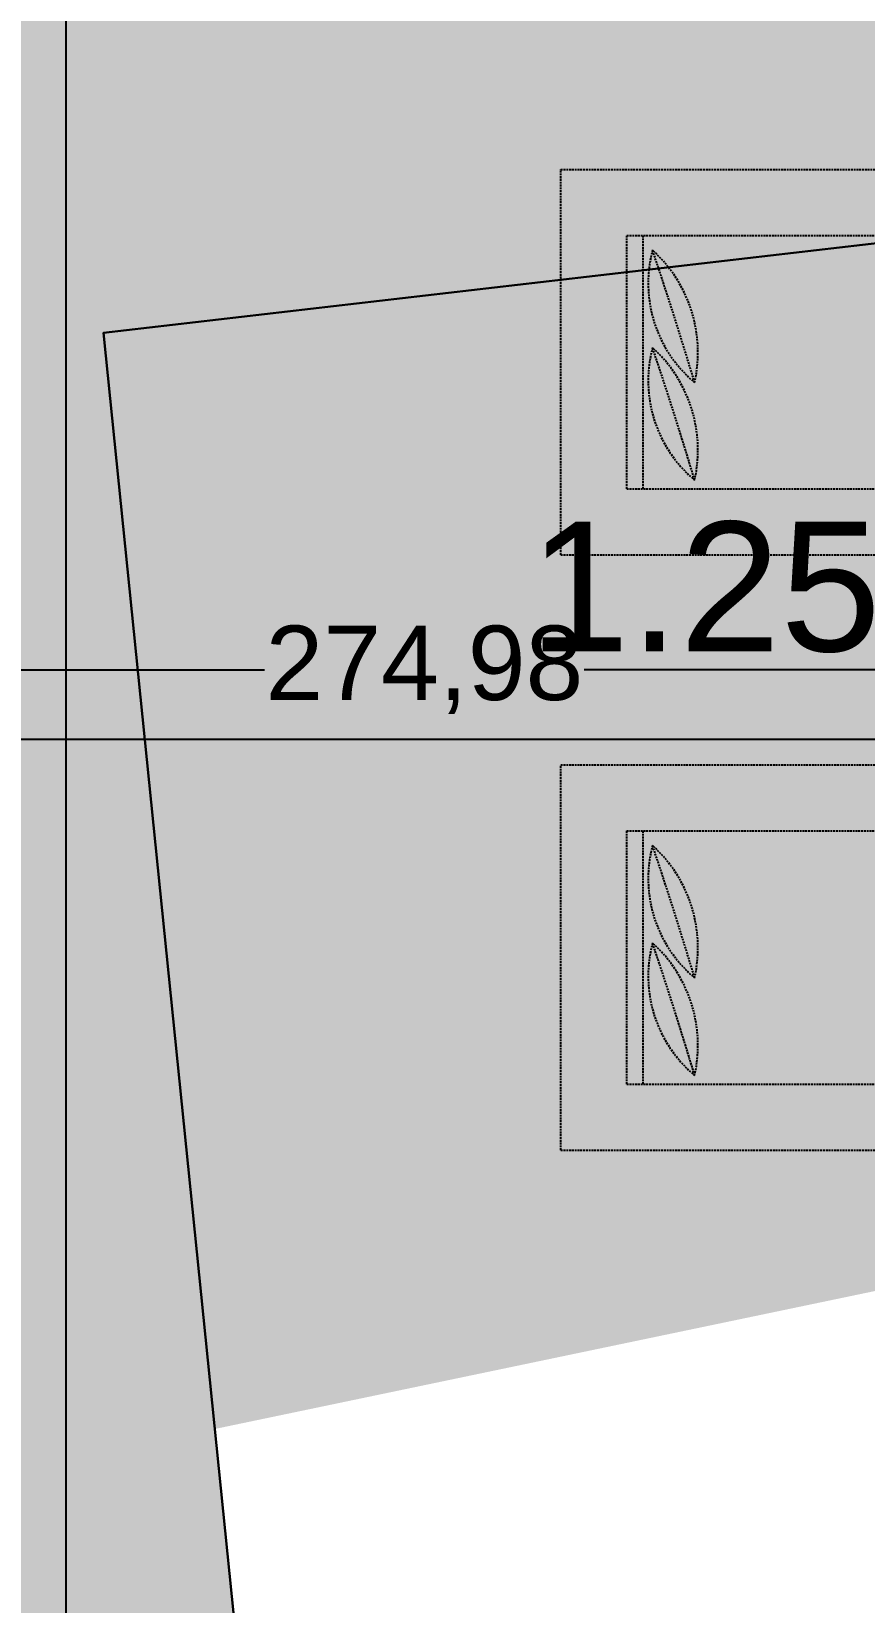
# Model space of a CAD drawing. Extents: x -2975 to 7327, y -1166 to 1029.
# Drawn here: x 570.5 to 682.5, y -385.6 to -174.5 of the extents above; entities that cross this region are included whole.
import ezdxf

# ---------------------------------------------------------------- set-up
doc = ezdxf.new("R2010")
doc.units = 0
doc.header["$PDMODE"] = 34
doc.linetypes.add('XR-Mince$0$Anchor Stor (Ground Floor Plan ) Xref$2$Retail Building ( Ground Floor ) Xref$0$HIDDEN', pattern=[0.375, 0.25, -0.125])
for name, color, linetype in [('E-TEXT-LIGHTING', 7, 'Continuous'), ('M-EXHAUST', 1, 'Continuous'), ('M-FIRE FIGHTING-1.5 INCH', 1, 'Continuous'), ('M-FIRE FIGHTING-2 INCH', 1, 'Continuous'), ('XR-Mince$0$ceiling', 149, 'Continuous'), ('XR-Mince$0$fur dashed', 15, 'XR-Mince$0$Anchor Stor (Ground Floor Plan ) Xref$2$Retail Building ( Ground Floor ) Xref$0$HIDDEN')]:
    doc.layers.add(name, color=color, linetype=linetype)
doc.styles.get("Standard").update_dxf_attribs({"font": 'arial.ttf'})
doc.dimstyles.new('ISO-25', dxfattribs={"dimtxt": 10, "dimasz": 2.5, "dimexe": 1.25, "dimexo": 0.625, "dimtad": 0, "dimtxsty": 'Standard', "dimcen": 2.5, "dimadec": 0, "dimazin": 0, "dimtfac": 1, "dimtix": 1, "dimtmove": 0, "dimatfit": 3, "dimfxl": 1, "dimarcsym": 0})

# ---------------------------------------------------------------- blocks, each defined once
blk = doc.blocks.new('XR-Mince$0$fur')
at = {"layer": 'XR-Mince$0$fur dashed', "extrusion": (-6.47408e-06, -7.92846e-22, 1)}
for p, q in [((-12928.06, -21284.49, 0), (-12876.3, -21284.49, 0)), ((-12928.06, -21336.26, 0), (-12928.06, -21284.49, 0)), ((-12928.06, -21284.49, 0), (-12876.3, -21284.49, 0)), ((-12928.06, -21336.26, 0), (-12928.06, -21284.49, 0)), ((-12919.19, -21327.38, 0), (-12919.19, -21293.37, 0)), ((-12919.19, -21293.37, 0), (-12876.3, -21293.37, 0)), ((-12919.19, -21327.38, 0), (-12919.19, -21293.37, 0)), ((-12919.19, -21293.37, 0), (-12876.3, -21293.37, 0)), ((-12916.97, -21327.38, 0), (-12916.97, -21293.37, 0)), ((-12916.97, -21327.38, 0), (-12916.97, -21293.37, 0)), ((-12919.19, -21327.38, 0), (-12876.3, -21327.38, 0)), ((-12919.19, -21327.38, 0), (-12876.3, -21327.38, 0)), ((-12928.06, -21336.26, 0), (-12876.3, -21336.26, 0)), ((-12928.06, -21336.26, 0), (-12876.3, -21336.26, 0)), ((-12928.06, -21364.49, 0), (-12876.3, -21364.49, 0)), ((-12928.06, -21416.26, 0), (-12928.06, -21364.49, 0)), ((-12928.06, -21364.49, 0), (-12876.3, -21364.49, 0)), ((-12928.06, -21416.26, 0), (-12928.06, -21364.49, 0)), ((-12919.19, -21407.38, 0), (-12919.19, -21373.37, 0)), ((-12919.19, -21373.37, 0), (-12876.3, -21373.37, 0)), ((-12919.19, -21407.38, 0), (-12919.19, -21373.37, 0)), ((-12919.19, -21373.37, 0), (-12876.3, -21373.37, 0)), ((-12916.97, -21407.38, 0), (-12916.97, -21373.37, 0)), ((-12916.97, -21407.38, 0), (-12916.97, -21373.37, 0)), ((-12919.19, -21407.38, 0), (-12876.3, -21407.38, 0)), ((-12919.19, -21407.38, 0), (-12876.3, -21407.38, 0)), ((-12928.06, -21416.26, 0), (-12876.3, -21416.26, 0)), ((-12928.06, -21416.26, 0), (-12876.3, -21416.26, 0))]:
    blk.add_line(p, q, dxfattribs=at)
for centre, radius, start, end in [((-12898.92, -21299.77, 0.08), 17.39, 165.1858, 230.1289), ((-12898.92, -21299.77, 0.08), 17.39, 165.1858, 230.1289), ((-12928.1, -21309.06, 0.08), 18.48, 347.3045, 48.0103), ((-13413.61, -21463.61, 0.08), 525.55, 16.6393, 18.6755), ((-12928.1, -21309.06, 0.08), 18.48, 347.3045, 48.0103), ((-13413.61, -21463.61, 0.08), 525.55, 16.6393, 18.6755), ((-12898.92, -21312.88, 0.08), 17.39, 165.1858, 230.1289), ((-12898.92, -21312.88, 0.08), 17.39, 165.1858, 230.1289), ((-12928.1, -21322.17, 0.08), 18.48, 347.3045, 48.0103), ((-13413.61, -21476.72, 0.08), 525.55, 16.6393, 18.6755), ((-12928.1, -21322.17, 0.08), 18.48, 347.3045, 48.0103), ((-13413.61, -21476.72, 0.08), 525.55, 16.6393, 18.6755), ((-12898.92, -21379.77, 0.08), 17.39, 165.1858, 230.1289), ((-12898.92, -21379.77, 0.08), 17.39, 165.1858, 230.1289), ((-12928.1, -21389.06, 0.08), 18.48, 347.3045, 48.0103), ((-13413.61, -21543.61, 0.08), 525.55, 16.6393, 18.6755), ((-12928.1, -21389.06, 0.08), 18.48, 347.3045, 48.0103), ((-13413.61, -21543.61, 0.08), 525.55, 16.6393, 18.6755), ((-12898.92, -21392.88, 0.08), 17.39, 165.1858, 230.1289), ((-12898.92, -21392.88, 0.08), 17.39, 165.1858, 230.1289), ((-12928.1, -21402.17, 0.08), 18.48, 347.3045, 48.0103), ((-13413.61, -21556.72, 0.08), 525.55, 16.6393, 18.6755), ((-12928.1, -21402.17, 0.08), 18.48, 347.3045, 48.0103), ((-13413.61, -21556.72, 0.08), 525.55, 16.6393, 18.6755)]:
    blk.add_arc(centre, radius, start, end, dxfattribs=at)
blk = doc.blocks.new('XR-Mince$0$ceiling')
at = {"layer": 'XR-Mince$0$ceiling'}
h = blk.add_hatch(dxfattribs=at)
h.set_pattern_fill('CIRC', color=256, scale=10, pattern_type=2)
h.set_pattern_definition([(0, (4, 5000), (10, 10), [2, -8]), (90, (0, 5004), (-10, 10), [2, -8]), (45, (8, 5001), (-7.8e-06, 10.0000078), [1.4142136, -12.727922]), (45, (1, 5008), (-7.8e-06, 10.0000078), [1.4142136, -12.727922]), (135, (2, 5001), (-10.0000078, -7.8e-06), [1.4142136, -12.727922]), (135, (9, 5008), (-10.0000078, -7.8e-06), [1.4142136, -12.727922]), (63.434949, (0, 5006), (4e-09, 10), [2.236068, -20.124612]), (63.434949, (9, 5002), (4e-09, 10), [2.236068, -20.124619]), (153.434949, (4, 5000), (-10, 4e-09), [2.236068, -20.124619]), (153.434949, (8, 5009), (-10, 4e-09), [2.236068, -20.124619]), (206.565051, (4, 5000), (-10, -4e-09), [2.236068, -20.124612]), (206.565051, (8, 5001), (-10, -4e-09), [2.236068, -20.124612]), (296.565051, (0, 5004), (4e-09, -10), [2.236068, -20.124612]), (296.565051, (9, 5008), (4e-09, -10), [2.236068, -20.124612])])
h.paths.add_polyline_path([(-7433.02, -16160.94), (-7433.02, -16340.6), (-7974.57, -16453.74), (-7923.22, -16959.21), (-8295.32, -16959.21), (-8242.09, -16435.23), (-8494.7, -16366.57), (-8494.7, -15885.25), (-7837.6, -15885.25), (-7837.6, -16003.91), (-7680.58, -16160.94), (-7433.02, -16160.94)])
at = {"layer": 'XR-Mince$0$ceiling', "linetype": 'Continuous'}
blk.add_lwpolyline([(-8295.32, -16959.21), (-8229.01, -16306.42), (-8494.7, -16275.62), (-8494.7, -15885.25), (-7837.6, -15885.25), (-7837.6, -16003.91), (-7680.58, -16160.94), (-7433.02, -16160.94), (-7433.02, -16160.94), (-7433.02, -16241.9), (-7989.53, -16306.42), (-7923.22, -16959.21)], dxfattribs=at)
at = {"layer": 'XR-Mince$0$ceiling'}
blk.add_lwpolyline([(-7923.22, -16959.21), (-7989.53, -16306.42), (-7433.02, -16241.9)], dxfattribs=at)
blk = doc.blocks.new('XR-Mince')
at = {"layer": 'XR-Mince$0$fur dashed', "linetype": 'Continuous'}
blk.add_blockref('XR-Mince$0$fur', (13569.73, 21091.42), dxfattribs=at)
at = {"layer": 'XR-Mince$0$ceiling', "linetype": 'Continuous'}
blk.add_blockref('XR-Mince$0$ceiling', (8569.73, 16091.42), dxfattribs=at)
blk = doc.blocks.new('*D115')
at = {"layer": 'Defpoints', "color": 0, "transparency": 16777216}
for p in [(487.5, -260.29), (487.5, -269.66), (762.48, -269.66)]:
    blk.add_point(p, dxfattribs=at)
at = {"layer": 'M-FIRE FIGHTING-2 INCH', "color": 0, "lineweight": -2, "transparency": 16777216}
for p, q in [((487.5, -269.04), (487.5, -259.04)), ((762.48, -269.04), (762.48, -259.04)), ((490, -260.29), (601.86, -260.29)), ((759.98, -260.29), (644.82, -260.29))]:
    blk.add_line(p, q, dxfattribs=at)
at = {"layer": 'M-FIRE FIGHTING-2 INCH', "color": 0, "transparency": 16777216}
for points in [[(490, -259.87), (490, -260.7), (487.5, -260.29)], [(759.98, -259.87), (759.98, -260.7), (762.48, -260.29)]]:
    blk.add_solid(points, dxfattribs=at)
at = {"layer": 'M-FIRE FIGHTING-2 INCH', "color": 0, "transparency": 16777216, "insert": (623.34, -260.29), "char_height": 10, "attachment_point": 5}
blk.add_mtext('274,98', dxfattribs=at)

msp = doc.modelspace()

# ---------------------------------------------------------------- block references
at = {"layer": 'E-TEXT-LIGHTING'}
msp.add_blockref('XR-Mince', (0, 0), dxfattribs=at)

# ---------------------------------------------------------------- next in the draw order: linework, layer by layer
at = {"layer": 'M-EXHAUST', "color": 1, "linetype": 'Continuous'}
msp.add_line((575.151, 699.447, 0), (575.151, -487.754, 0), dxfattribs=at)
at = {"layer": 'M-FIRE FIGHTING-1.5 INCH'}
msp.add_line((1037.459, -269.661), (212.517, -269.661), dxfattribs=at)

# ---------------------------------------------------------------- next in the draw order: texts
at = {"layer": 'M-FIRE FIGHTING-1.5 INCH', "color": 2, "linetype": 'Continuous'}
msp.add_text("1.25''", height=17.4111, dxfattribs=at).set_placement((637.369, -257.813))

# ---------------------------------------------------------------- next in the draw order: dimensions: what is measured, and where the dimension line sits
at = {"layer": 'M-FIRE FIGHTING-2 INCH', "color": 32, "true_color": 0xcd6928}
dim = msp.add_linear_dim(base=(487.498, -260.285), p1=(762.478, -269.661), p2=(487.498, -269.661), dimstyle='ISO-25', dxfattribs=at)
dim.commit()
dim.dimension.update_dxf_attribs({"geometry": '*D115', "text_midpoint": (623.338, -260.285), "dimtype": 160})

doc.saveas('drawing.dxf')
